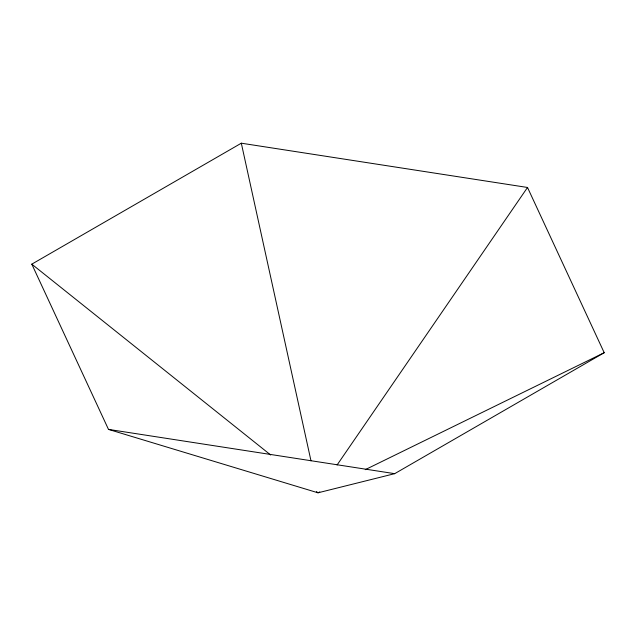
<?xml version="1.0" encoding="UTF-8"?>
<svg xmlns="http://www.w3.org/2000/svg" width="636" height="636" viewBox="0 0 636 636"><rect width="100%" height="100%" fill="white"/><g stroke="black" fill="none" stroke-linecap="round" stroke-linejoin="round"><path stroke-width="0.95" d="M337.096 464.972L527.514 187.469L241.314 143.195L31.8 264.155L108.486 429.395L318 492.805L394.686 473.669L604.2 352.71L527.514 187.469M319.781 491.93L318 492.805L316.45 491.564M365.255 469.67L604.2 352.71M108.486 429.395L394.686 473.669M31.8 264.155L270.69 455.002M241.314 143.195L310.988 460.846"/></g></svg>
